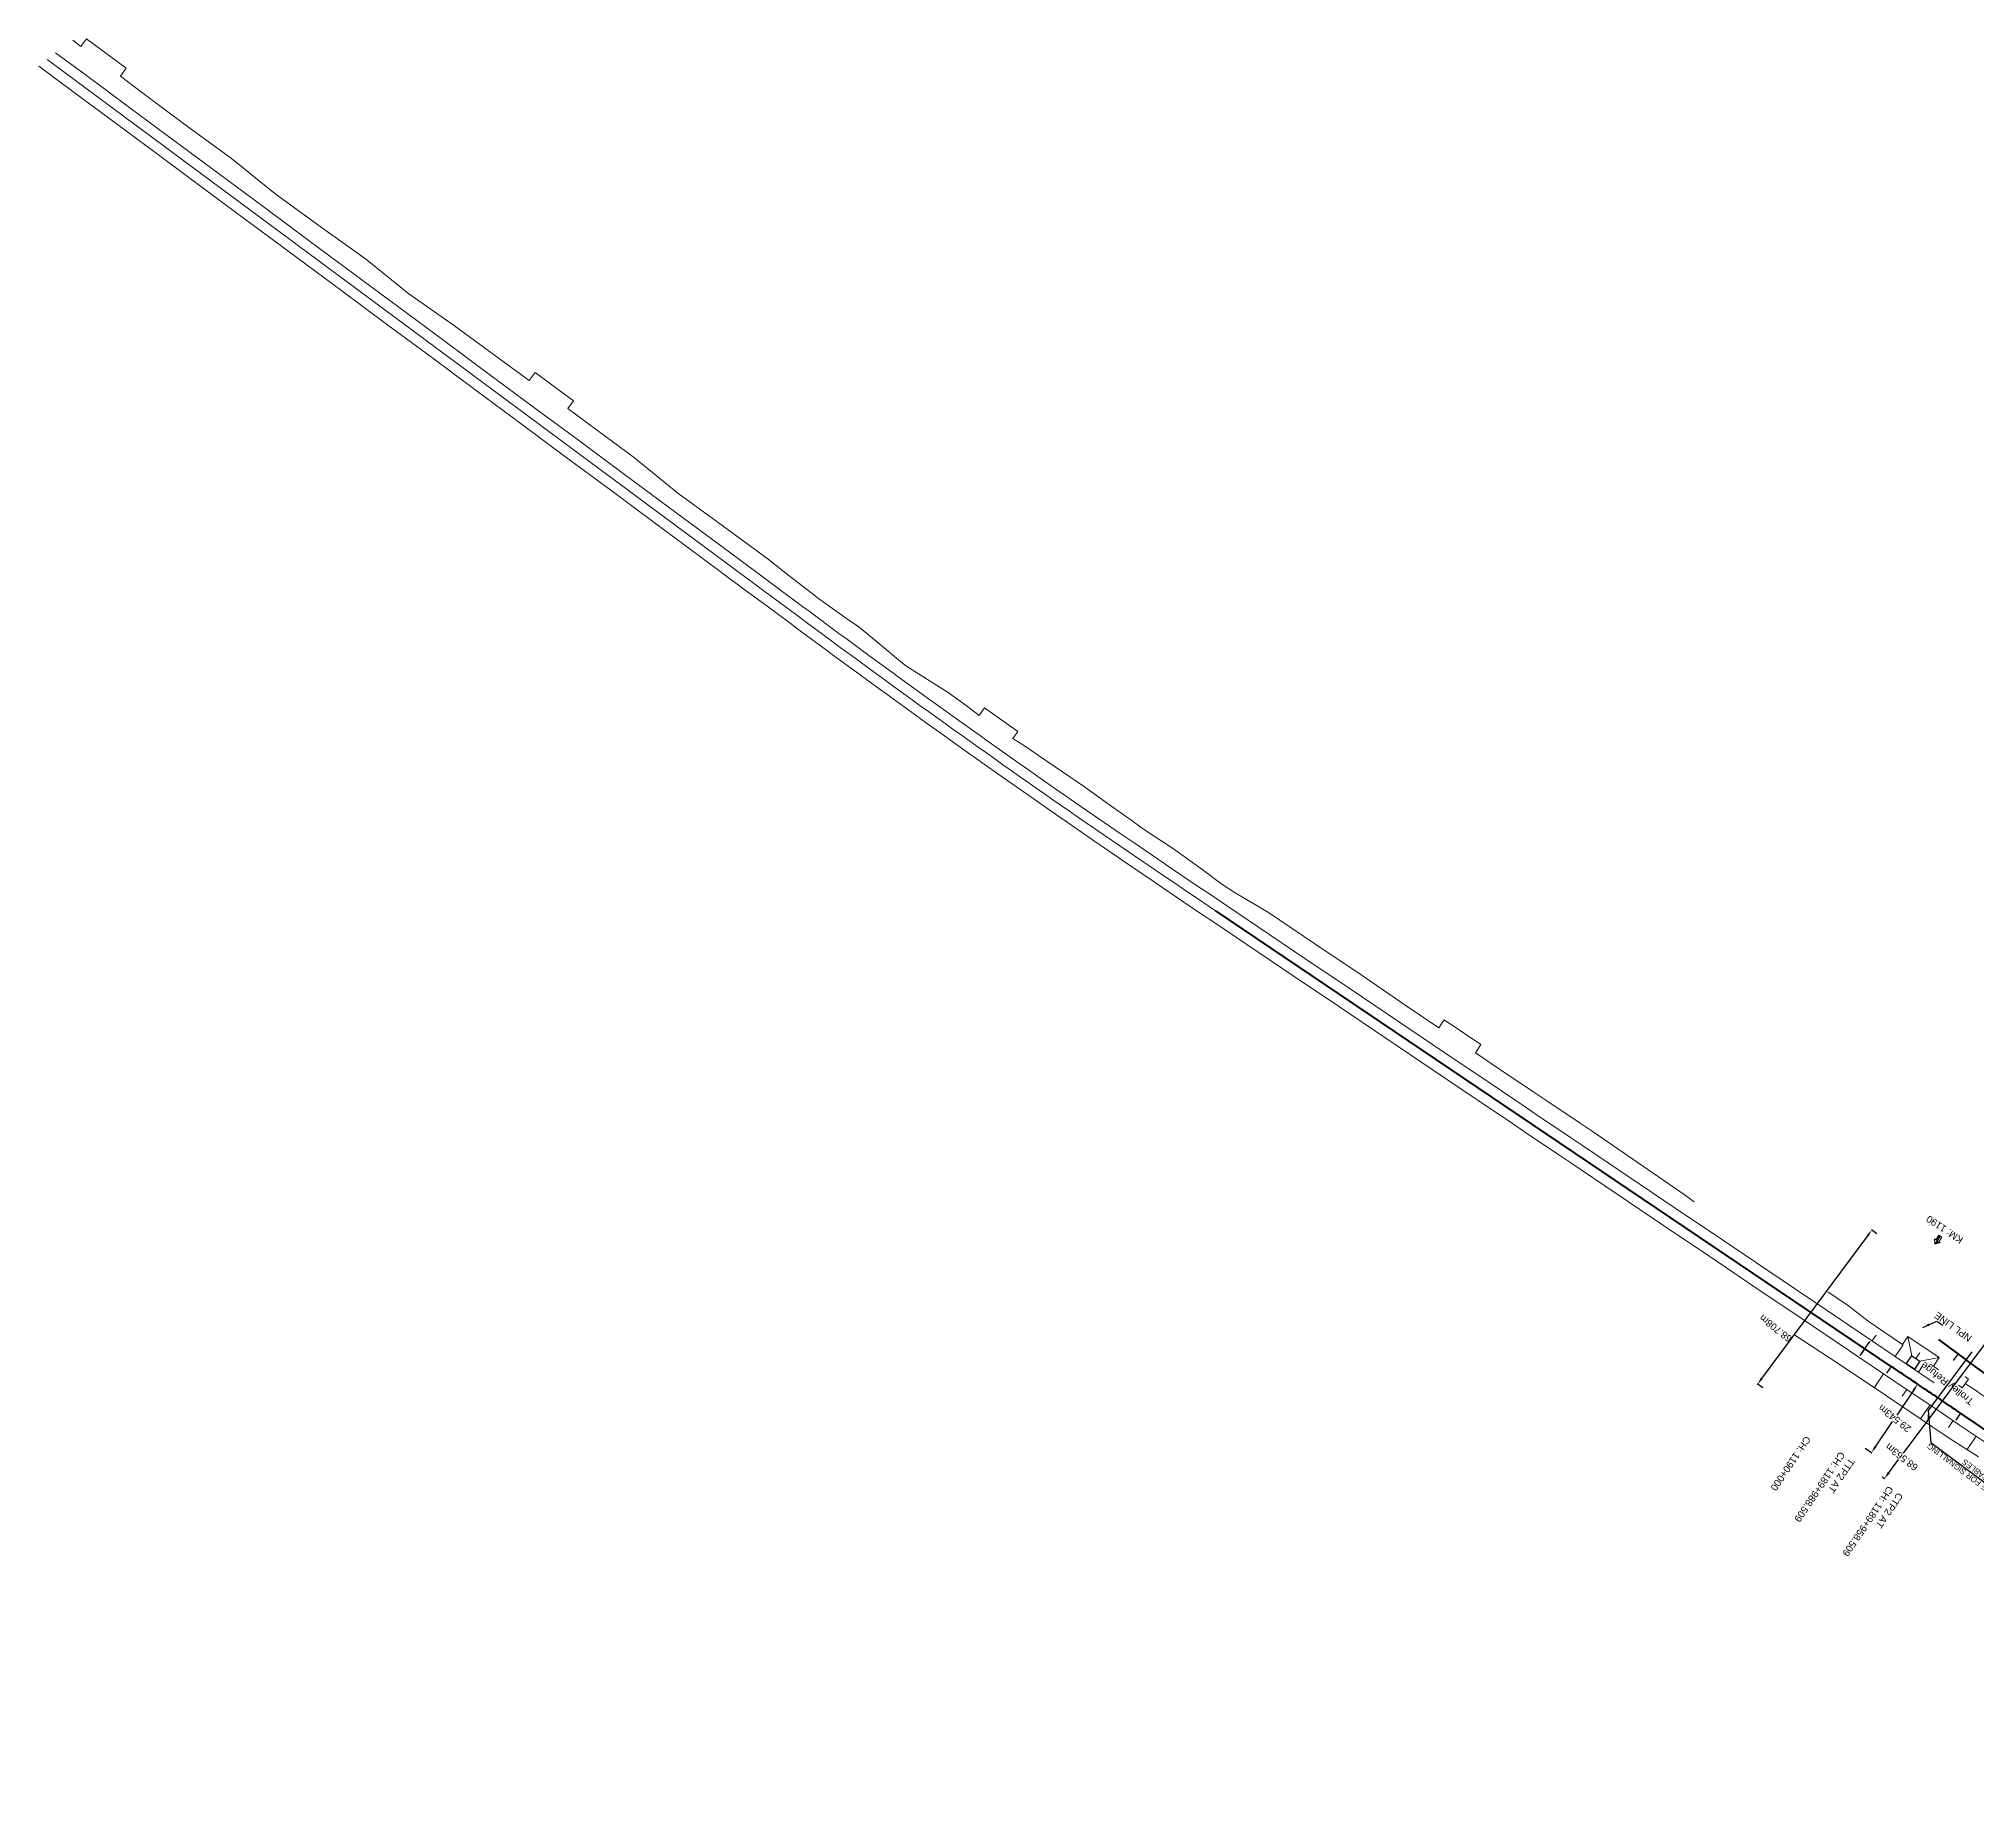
# Model space of a CAD drawing. Header units: metres. Extents: x 643755 to 647133, y 3378089 to 3380600.
# Drawn here: x 643755 to 644450, y 3379975 to 3380600 of the extents above; entities that cross this region are included whole.
import ezdxf

# ---------------------------------------------------------------- set-up
doc = ezdxf.new("R2010")
doc.units = ezdxf.units.M
doc.header["$MEASUREMENT"] = 0
doc.header["$PDSIZE"] = 5
doc.linetypes.add('CENTER2', pattern=[1.125, 0.75, -0.125, 0.125, -0.125])
doc.layers.get('Defpoints').update_dxf_attribs({"lineweight": 0})
for name, color, linetype, lineweight in [('C-ALIG-DG-CURVE', 1, 'CENTER2', 70), ('C-ALIG-DG-LINE', 1, 'CENTER2', 70), ('C-ALIG-DG-SPIRAL', 1, 'CENTER2', 70), ('C-ALIG-LABL-DG', 1, 'Continuous', 25), ('C-ALIG-LABL-DG-MARK', 1, 'Continuous', 25), ('Km post', 1, 'Continuous', 13), ('PROPOSED DFCC TOE LINE', 239, 'Continuous', 0), ('PROPOSED DFCC TOE SLOPES', 239, 'Continuous', 0), ('PROPOSED DFCC TRACK', 1, 'Continuous', 0), ('PROPOSED FORMATION LINE - PLAN', 187, 'Continuous', 0), ("SARAI BANJARA STN SRJ's", 251, 'Continuous', 0)]:
    doc.layers.add(name, color=color, linetype=linetype, lineweight=lineweight)
for name, color, linetype in [('Dimension', 10, 'Continuous'), ("SARAI BANJARA STN. SRJ's", 10, 'Continuous'), ('Signalling cable pipes', 234, 'Continuous'), ('Trolley Refuse', 10, 'Continuous')]:
    doc.layers.add(name, color=color, linetype=linetype)
doc.styles.add('ARIAL', font='arial.ttf')
doc.styles.get("Standard").update_dxf_attribs({"font": 'arial.ttf'})
doc.styles.add('Style-Arial', font='arial.ttf')
doc.dimstyles.get("Standard").update_dxf_attribs({"dimtxt": 2.5, "dimasz": 2.5, "dimexe": 0.18, "dimexo": 0.0625, "dimgap": 0.09, "dimtad": 0, "dimtih": 1, "dimtoh": 1, "dimdec": 3, "dimzin": 0, "dimdsep": 46, "dimtxsty": 'Standard', "dimcen": 0.09, "dimazin": 0, "dimtfac": 1, "dimtdec": 3, "dimtofl": 0, "dimtmove": 0, "dimatfit": 3, "dimfxl": 1, "dimtolj": 1, "dimtzin": 0, "dimarcsym": 0})

# ---------------------------------------------------------------- blocks, each defined once
blk = doc.blocks.new('*D689')
at = {"layer": 'Defpoints', "color": 0, "transparency": 16777216}
for p in [(644456.51, 3380139.93), (644457.44, 3380139.23), (644415.56, 3380084.94)]:
    blk.add_point(p, dxfattribs=at)
at = {"layer": 'Dimension', "color": 0, "lineweight": -2, "transparency": 16777216}
for p, q in [((644455.95, 3380137.23), (644423.2, 3380093.26)), ((644456.61, 3380139.85), (644457.54, 3380139.16)), ((644417.98, 3380086.25), (644421.53, 3380091.01)), ((644415.66, 3380084.86), (644416.59, 3380084.17))]:
    blk.add_line(p, q, dxfattribs=at)
at = {"layer": 'Dimension', "color": 0, "transparency": 16777216}
for points in [[(644455.61, 3380137.48), (644456.28, 3380136.98), (644457.44, 3380139.23)], [(644417.65, 3380086.5), (644418.32, 3380086), (644416.49, 3380084.24)]]:
    blk.add_solid(points, dxfattribs=at)
at = {"layer": 'Dimension', "color": 0, "lineweight": 0, "transparency": 16777216, "insert": (644422.65, 3380091.92), "char_height": 2.5, "attachment_point": 5, "rotation": 142, "style": 'Style-Arial'}
blk.add_mtext('\\A1;68.563m', dxfattribs=at)
blk = doc.blocks.new('TerminatorOpen_0.5')
at = {"color": 0, "linetype": 'ByBlock', "lineweight": -2}
for q in [(-1, 0.25), (-1, 0), (-1, -0.25)]:
    blk.add_line((0, 0), q, dxfattribs=at)
blk = doc.blocks.new('*D695')
at = {"layer": 'Defpoints', "color": 0, "transparency": 16777216}
for p in [(644411.93, 3380173.22), (644413.85, 3380171.79), (644372.91, 3380116.61)]:
    blk.add_point(p, dxfattribs=at)
at = {"layer": 'Dimension', "color": 0, "lineweight": -2, "transparency": 16777216}
for p, q in [((644372.48, 3380120.05), (644410.44, 3380171.21)), ((644413.75, 3380171.87), (644411.83, 3380173.29)), ((644372.81, 3380116.69), (644370.89, 3380118.11))]:
    blk.add_line(p, q, dxfattribs=at)
at = {"layer": 'Dimension', "color": 0, "transparency": 16777216}
for points in [[(644410.11, 3380171.46), (644410.78, 3380170.96), (644411.93, 3380173.22)], [(644372.15, 3380120.3), (644372.82, 3380119.8), (644370.99, 3380118.04)]]:
    blk.add_solid(points, dxfattribs=at)
at = {"layer": 'Dimension', "color": 0, "lineweight": 0, "transparency": 16777216, "insert": (644377.48, 3380138.01), "char_height": 2.5, "attachment_point": 5, "rotation": 142, "style": 'Style-Arial'}
blk.add_mtext('\\A1;68.708m', dxfattribs=at)
blk = doc.blocks.new('*D700')
at = {"layer": 'Defpoints', "color": 0, "transparency": 16777216}
for p in [(644425.93, 3380119.64), (644428.34, 3380118.01), (644409.41, 3380095.15)]:
    blk.add_point(p, dxfattribs=at)
at = {"layer": 'Dimension', "color": 0, "lineweight": -2, "transparency": 16777216}
for p, q in [((644426.95, 3380115.94), (644420.87, 3380106.93)), ((644426.03, 3380119.57), (644428.45, 3380117.94)), ((644413.23, 3380095.59), (644419.3, 3380104.6)), ((644409.52, 3380095.08), (644411.93, 3380093.45))]:
    blk.add_line(p, q, dxfattribs=at)
at = {"layer": 'Dimension', "color": 0, "transparency": 16777216}
for points in [[(644426.6, 3380116.17), (644427.29, 3380115.71), (644428.34, 3380118.01)], [(644412.88, 3380095.82), (644413.57, 3380095.36), (644411.83, 3380093.52)]]:
    blk.add_solid(points, dxfattribs=at)
at = {"layer": 'Dimension', "color": 0, "lineweight": 0, "transparency": 16777216, "insert": (644420.09, 3380105.77), "char_height": 2.5, "attachment_point": 5, "rotation": 142, "style": 'Style-Arial'}
blk.add_mtext('\\A1;29.543m', dxfattribs=at)
blk = doc.blocks.new('Tick Hor')
blk.add_lwpolyline([(-0.5, 0), (0.5, 0)])
blk = doc.blocks.new('KM Post')
at = {"layer": 'Km post', "lineweight": 13}
h = blk.add_hatch(color=256, dxfattribs=at)
h.paths.add_polyline_path([(0, -8.9), (1.6, -8.9), (1.6, -3.8), (0, -3.8)])
h.paths.add_polyline_path([(0, -3.8), (0, 0), (-3.4, -3.8)])
for p, q in [((0, -8.9), (0, 0)), ((3.1, -3.8), (0, 0)), ((3.1, -3.8), (-3.4, -3.8))]:
    blk.add_line(p, q, dxfattribs=at)
blk.add_lwpolyline([(1.6, -3.8), (1.6, -8.9), (-1.6, -8.9), (-1.6, -3.8)], dxfattribs=at)

msp = doc.modelspace()

# ---------------------------------------------------------------- linework, layer by layer
at = {"layer": 'C-ALIG-DG-CURVE', "color": 1, "linetype": 'Continuous', "lineweight": 50, "flags": 128}
msp.add_lwpolyline([(644614.3124, 3379986.9069, 0.00985693), (644443.7452, 3380107.5947)], format="xyb", dxfattribs=at)
at = {"layer": 'C-ALIG-DG-LINE', "color": 1, "linetype": 'Continuous', "lineweight": 50, "flags": 128}
for points in [[(644418.8871, 3380124.3897), (644176.8766, 3380287.5685)], [(644442.8504, 3380128.9341), (644435.978, 3380134.0339)]]:
    msp.add_lwpolyline(points, dxfattribs=at)
msp.add_lwpolyline([(644453.1756, 3380121.3062, -0.00106977), (644442.8504, 3380128.9341)], format="xyb", dxfattribs=at)
at = {"layer": 'C-ALIG-DG-SPIRAL', "color": 1, "linetype": 'Continuous', "lineweight": 50, "flags": 128}
msp.add_lwpolyline([(644443.7452, 3380107.5947), (644442.9443, 3380108.1379), (644442.1433, 3380108.681), (644441.3422, 3380109.2239), (644440.541, 3380109.7667), (644439.7398, 3380110.3094), (644438.9384, 3380110.8519), (644438.137, 3380111.3944), (644437.3355, 3380111.9367), (644436.5339, 3380112.4789), (644435.7322, 3380113.021), (644434.9305, 3380113.563), (644434.1288, 3380114.105), (644433.3269, 3380114.6468), (644432.525, 3380115.1885), (644431.7231, 3380115.7302), (644430.9211, 3380116.2718), (644430.119, 3380116.8133), (644429.3169, 3380117.3548), (644428.5148, 3380117.8961), (644427.7126, 3380118.4375), (644426.9104, 3380118.9788), (644426.1082, 3380119.52), (644425.3059, 3380120.0612), (644424.5036, 3380120.6023), (644423.7013, 3380121.1434), (644422.8989, 3380121.6845), (644422.0966, 3380122.2256), (644421.2942, 3380122.7667), (644420.4918, 3380123.3077), (644419.6895, 3380123.8487), (644418.8871, 3380124.3897)], dxfattribs=at)
at = {"layer": 'C-ALIG-LABL-DG', "color": 1, "linetype": 'Continuous', "lineweight": 25}
msp.add_line((644409.3596, 3380130.8138), (644407.962, 3380128.7409), dxfattribs=at)
at = {"layer": 'C-ALIG-LABL-DG-MARK', "color": 1, "linetype": 'Continuous', "lineweight": 25}
for p, q in [((644418.8871, 3380124.3897), (644417.2099, 3380121.9023)), ((644442.8504, 3380128.9341), (644441.0627, 3380126.5249)), ((644443.7452, 3380107.5947), (644442.061, 3380105.112))]:
    msp.add_line(p, q, dxfattribs=at)
at = {"layer": 'PROPOSED DFCC TOE LINE', "lineweight": 0, "flags": 128}
for points in [[(643767.2635, 3380599.568), (643770.1717, 3380597.3669), (643772.207, 3380600.1122), (643786.4539, 3380589.5498), (643784.334, 3380586.6903), (643791.9247, 3380580.9832), (643807.9407, 3380569.0043), (643824.093, 3380557.2092), (643839.6646, 3380544.6308), (643855.8616, 3380532.896), (643872.1512, 3380521.2861), (643887.7138, 3380508.6957), (643904.1025, 3380497.2194), (643920.2186, 3380485.3755), (643930.8023, 3380477.6964), (643932.9334, 3380480.5708), (643946.6866, 3380470.3745), (643944.6239, 3380467.5922), (643952.5244, 3380461.7869), (643968.6022, 3380449.8914), (643984.1347, 3380437.2603), (644000.3187, 3380425.5079), (644016.4393, 3380413.6701), (644023.9248, 3380407.6694), (644032.1772, 3380401.3222), (644034.4911, 3380399.5438), (644045.3502, 3380391.8343), (644048.4491, 3380389.7371), (644055.8561, 3380383.6657), (644063.8359, 3380376.9816), (644065.7801, 3380375.3609), (644076.7685, 3380368.5206), (644080.6187, 3380366.148), (644087.3662, 3380361.1457), (644092.0468, 3380357.6341), (644093.9805, 3380360.368), (644105.9301, 3380351.9161), (644104.1289, 3380349.3695), (644108.6379, 3380346.51), (644113.3162, 3380343.302), (644119.2816, 3380339.2065), (644129.7753, 3380332.0406), (644129.9414, 3380331.9276), (644140.4231, 3380324.3911), (644146.003, 3380320.444), (644150.9137, 3380316.8642), (644162.0701, 3380309.6143), (644162.5518, 3380309.3015), (644172.85, 3380301.7867), (644178.6182, 3380297.3962), (644183.7321, 3380294.087), (644195.7588, 3380287.0448), (644212.3144, 3380275.8237), (644228.9402, 3380264.7066), (644245.4317, 3380253.3903), (644256.7822, 3380245.6799), (644258.7243, 3380248.5602), (644271.848, 3380239.7113), (644269.8795, 3380236.7919), (644278.5285, 3380230.9266), (644290.7623, 3380222.6863), (644295.1392, 3380219.7872), (644307.4059, 3380211.5956), (644311.7657, 3380208.6712), (644328.2103, 3380197.2854), (644344.6966, 3380185.9614), (644348.2919, 3380183.3345)], [(644396.1312, 3380151.0991), (644403.5655, 3380146.1055), (644410.5929, 3380140.5932), (644422.935, 3380132.2703), (644424.8652, 3380135.1329), (644436.0577, 3380127.5862), (644433.9922, 3380124.5228), (644435.8609, 3380123.1828)], [(644450.1745, 3380091.9871), (644440.0191, 3380098.3893), (644433.4096, 3380102.8831), (644416.8258, 3380114.0624), (644400.1724, 3380125.1385), (644384.3538, 3380135.6147)]]:
    msp.add_lwpolyline(points, dxfattribs=at)
at = {"layer": 'PROPOSED DFCC TOE SLOPES', "flags": 128}
for points in [[(644412.038, 3380133.5306), (644413.4489, 3380135.6232)], [(644420.3293, 3380127.9401), (644423.1508, 3380132.1248)], [(644426.2154, 3380128.1926), (644424.8652, 3380135.1329)], [(644427.6664, 3380127.2142), (644429.0639, 3380129.2869)], [(644428.6206, 3380122.3496), (644429.9898, 3380124.3802)], [(644429.1174, 3380126.2359), (644436.0577, 3380127.5862)], [(644416.1364, 3380121.7216), (644412.7844, 3380116.7503)], [(644424.4277, 3380116.1311), (644422.7605, 3380113.6584)], [(644432.719, 3380110.5406), (644429.3851, 3380105.5961)], [(644441.01, 3380104.9502), (644439.3374, 3380102.4701)], [(644449.2987, 3380099.359), (644446.0691, 3380094.5753)]]:
    msp.add_lwpolyline(points, dxfattribs=at)
at = {"layer": 'PROPOSED DFCC TRACK', "color": 12, "flags": 128}
for points in [[(644418.0003, 3380124.9876), (644178.568, 3380286.4281), (644174.4224, 3380289.2235), (644170.2773, 3380292.0196), (644166.1333, 3380294.8172), (644161.9907, 3380297.6171), (644157.8501, 3380300.4198), (644153.7121, 3380303.2263), (644149.577, 3380306.0372), (644145.4454, 3380308.8533, -0.00832193), (644050.3326, 3380376.1257), (644046.3011, 3380379.0832), (644042.2733, 3380382.0458), (644038.2487, 3380385.0127), (644034.2267, 3380387.9832), (644030.2069, 3380390.9565), (644026.1887, 3380393.932), (644022.1715, 3380396.909), (644018.1548, 3380399.8867), (643758.0992, 3380592.6859)], [(645830.8338, 3379084.3418), (644638.4218, 3379969.054), (644635.4102, 3379971.2885), (644632.3984, 3379973.5226), (644629.3862, 3379975.7562), (644626.3734, 3379977.989), (644623.3598, 3379980.2207), (644620.3452, 3379982.4512), (644617.3294, 3379984.68), (644614.3123, 3379986.9069, 0.00985692), (644443.7453, 3380107.5946), (644440.6413, 3380109.6988), (644437.536, 3380111.8011), (644434.4295, 3380113.9017), (644431.3222, 3380116.0009), (644428.2141, 3380118.0991), (644425.1055, 3380120.1964), (644421.9964, 3380122.2931), (644418.8872, 3380124.3896), (644418.0003, 3380124.9876)]]:
    msp.add_lwpolyline(points, format="xyb", dxfattribs=at)
at = {"layer": 'PROPOSED FORMATION LINE - PLAN', "lineweight": 0, "flags": 128}
for points in [[(644434.282, 3380118.5323), (644424.3535, 3380125.2267), (644407.7708, 3380136.4078), (644391.1882, 3380147.5889), (644374.6056, 3380158.7699), (644358.0229, 3380169.951), (644341.4403, 3380181.1321), (644324.8577, 3380192.3131), (644308.275, 3380203.4942), (644303.9223, 3380206.4291), (644291.6924, 3380214.6753), (644287.3397, 3380217.6101), (644275.1098, 3380225.8563), (644258.5271, 3380237.0374), (644241.9445, 3380248.2185), (644225.3619, 3380259.3995), (644208.7792, 3380270.5806), (644192.1966, 3380281.7616), (644180.6644, 3380289.5373), (644175.6145, 3380292.9427), (644169.6129, 3380296.9924), (644159.0507, 3380304.1362), (644158.5748, 3380304.4588), (644147.5596, 3380311.9505), (644142.537, 3380315.3854), (644136.8931, 3380319.2606), (644126.2536, 3380326.61), (644126.0882, 3380326.7247), (644115.6414, 3380333.9988), (644109.7045, 3380338.1578), (644105.0566, 3380341.4267), (644094.4993, 3380348.8937), (644093.3864, 3380349.6843), (644083.9698, 3380356.3998), (644077.1344, 3380361.3039), (644073.4681, 3380363.9447), (644062.9943, 3380371.5284), (644060.9491, 3380373.0162), (644052.5487, 3380379.1508), (644044.8293, 3380384.8206), (644041.8156, 3380387.0414), (644031.0987, 3380394.962), (644028.7527, 3380396.6994), (644020.3881, 3380402.8991), (644012.6868, 3380408.6086), (643996.6206, 3380420.5198), (643980.5543, 3380432.4309), (643964.4881, 3380444.3421), (643948.4218, 3380456.2532), (643932.3556, 3380468.1644), (643916.2893, 3380480.0755), (643900.2231, 3380491.9867), (643884.1568, 3380503.8978), (643868.0906, 3380515.809), (643852.0243, 3380527.7201), (643835.9581, 3380539.6313), (643819.8918, 3380551.5424), (643803.8255, 3380563.4536), (643787.7593, 3380575.3647), (643771.693, 3380587.2759), (643761.1031, 3380595.127)], [(644453.3211, 3380096.645), (644443.3699, 3380103.359), (644436.7432, 3380107.8272), (644420.1606, 3380119.0082), (644403.5779, 3380130.1893), (644386.9953, 3380141.3704), (644370.4127, 3380152.5514), (644353.83, 3380163.7325), (644337.2474, 3380174.9136), (644320.6648, 3380186.0946), (644304.0821, 3380197.2757), (644299.7294, 3380200.2106), (644287.4995, 3380208.4568), (644283.1468, 3380211.3917), (644270.9169, 3380219.6378), (644254.3342, 3380230.8189), (644237.7516, 3380242), (644221.169, 3380253.181), (644204.5863, 3380264.3621), (644188.0037, 3380275.5432), (644176.4715, 3380283.3189), (644171.4208, 3380286.7247), (644165.4161, 3380290.7766), (644154.8427, 3380297.9279), (644154.3661, 3380298.251), (644143.3312, 3380305.7561), (644138.2979, 3380309.1984), (644132.6418, 3380313.0818), (644121.9795, 3380320.447), (644121.8138, 3380320.562), (644111.3446, 3380327.8516), (644105.395, 3380332.0196), (644100.7371, 3380335.2955), (644090.1572, 3380342.7786), (644089.0418, 3380343.5708), (644079.605, 3380350.3007), (644072.755, 3380355.2154), (644069.0807, 3380357.8618), (644058.5845, 3380365.4618), (644056.5349, 3380366.9528), (644048.1165, 3380373.1005), (644040.3826, 3380378.7811), (644037.3642, 3380381.0052), (644026.6359, 3380388.9343), (644024.2884, 3380390.6729), (644015.9215, 3380396.8742), (644008.2202, 3380402.5838), (643992.1539, 3380414.495), (643976.0877, 3380426.4061), (643960.0214, 3380438.3173), (643943.9552, 3380450.2284), (643927.8889, 3380462.1396), (643911.8226, 3380474.0507), (643895.7564, 3380485.9618), (643879.6901, 3380497.873), (643863.6239, 3380509.7841), (643847.5576, 3380521.6953), (643831.4914, 3380533.6064), (643815.4251, 3380545.5176), (643799.3589, 3380557.4287), (643783.2926, 3380569.3399), (643767.2264, 3380581.251), (643755.0783, 3380590.2573)]]:
    msp.add_lwpolyline(points, dxfattribs=at)
at = {"layer": "SARAI BANJARA STN. SRJ's", "color": 1, "lineweight": 13, "flags": 128}
msp.add_lwpolyline([(644445.3274, 3380120.7448), (644446.532, 3380119.851), (644444.2368, 3380116.7575), (644443.0321, 3380117.6513)], dxfattribs=at)
msp.add_lwpolyline([(644502.6462, 3380077.5754, 0.01003946), (644445.3844, 3380118.3042)], format="xyb", dxfattribs=at)
at = {"layer": 'Signalling cable pipes', "lineweight": 30}
msp.add_lwpolyline([(644432.0766, 3380108.4208), (644447.82, 3380129.6013)], dxfattribs=at)
at = {"layer": 'Trolley Refuse'}
msp.add_lwpolyline([(644426.2154, 3380128.1926), (644429.1174, 3380126.2359), (644427.1607, 3380123.3339), (644424.2588, 3380125.2906)], close=True, dxfattribs=at)

# ---------------------------------------------------------------- block references
at = {"layer": 'C-ALIG-LABL-DG', "color": 1, "linetype": 'Continuous', "lineweight": 25, "xscale": 6.000000000000001, "yscale": 6.000000000000001, "zscale": 6.000000000000001, "rotation": 236.0096510175833}
msp.add_blockref('Tick Hor', (644409.3596, 3380130.8138), dxfattribs=at)

# ---------------------------------------------------------------- texts
at = {"layer": "SARAI BANJARA STN SRJ's", "color": 7, "lineweight": 13, "style": 'Style-Arial'}
msp.add_text('NPL LINE', height=2.5, rotation=144.2405684, dxfattribs=at).set_placement((644448.0267, 3380135.0792))
at = {"layer": 'Signalling cable pipes', "linetype": 'Continuous', "lineweight": 13, "style": 'Style-Arial'}
for s, p in [('2X200MM DIA RCC PIPE FOR SIGNALLING ', (644477.6006, 3380063.1521)), ('AND COMMUNICATION CABLES', (644479.3222, 3380065.6475))]:
    msp.add_text(s, height=2, rotation=143.0131428, dxfattribs=at).set_placement(p)
at = {"layer": 'Trolley Refuse'}
msp.add_text('Trolley Refuge', height=2.5, rotation=142.2519537, dxfattribs=at).set_placement((644448.6648, 3380112.3263))

# ---------------------------------------------------------------- dimensions: what is measured, and where the dimension line sits
at = {"layer": 'Dimension', "color": 10, "lineweight": 0}
for base, p1, p2, angle, picture, middle in [((644411.933, 3380173.2182), (644372.9125, 3380116.6148), (644413.8536, 3380171.7932), 53.4253984, '*D695', (644377.4825, 3380138.0138)), ((644457.4384, 3380139.2346), (644415.5556, 3380084.9387), (644456.5056, 3380139.9293), 53.3259763, '*D689', (644422.6491, 3380091.9151))]:
    dim = msp.add_linear_dim(base=base, p1=p1, p2=p2, angle=angle, dimstyle='Standard', override={"dimexe": 0.125, "dimexo": 0.125, "dimgap": 0.125, "dimtad": 1, "dimtih": 0, "dimtoh": 0, "dimzin": 11, "dimpost": 'm', "dimtxsty": 'Style-Arial', "dimsah": 1, "dimadec": 4, "dimazin": 3, "dimtmove": 2, "dimatfit": 1, "dimldrblk": 'TerminatorOpen_0.5', "dimfrac": 2, "dimtzin": 11}, dxfattribs=at)
    dim.commit()
    dim.dimension.update_dxf_attribs({"geometry": picture, "text_midpoint": middle, "dimtype": 129, "text_rotation": 142})
dim = msp.add_aligned_dim(p1=(644409.413, 3380095.1465), p2=(644425.9293, 3380119.6414), distance=-2.9123, dimstyle='Standard', override={"dimexe": 0.125, "dimexo": 0.125, "dimgap": 0.125, "dimtad": 1, "dimtih": 0, "dimtoh": 0, "dimzin": 11, "dimpost": 'm', "dimtxsty": 'Style-Arial', "dimsah": 1, "dimadec": 4, "dimazin": 3, "dimtmove": 2, "dimatfit": 1, "dimldrblk": 'TerminatorOpen_0.5', "dimfrac": 2, "dimtzin": 11}, dxfattribs=at)
dim.commit()
dim.dimension.update_dxf_attribs({"geometry": '*D700', "text_midpoint": (644420.0858, 3380105.7657), "text_rotation": 142})

# ---------------------------------------------------------------- leaders
at = {"layer": "SARAI BANJARA STN SRJ's", "color": 7, "lineweight": 13}
msp.add_leader([(644430.2128, 3380138.365), (644435.2019, 3380140.6145), (644437.3127, 3380139.1097)], dimstyle='Standard', override={"dimgap": 0.09, "dimtad": 0}, dxfattribs=at)
at = {"layer": 'Signalling cable pipes', "lineweight": 13}
msp.add_leader([(644432.0766, 3380108.4208), (644433.118, 3380097.1362), (644477.4796, 3380064.0356)], dimstyle='Standard', override={"dimasz": 3, "dimgap": 0.25}, dxfattribs=at)

# ---------------------------------------------------------------- next in the draw order: texts
at = {"layer": 'C-ALIG-LABL-DG', "color": 1, "linetype": 'Continuous', "lineweight": 25, "char_height": 2.5, "style": 'Arial', "bg_fill": 3, "box_fill_scale": 1.04, "bg_fill_color": 256, "bg_fill_true_color": 13158600, "bg_fill_transparency": 0}
for s, insert, width, attachment_point, rotation in [('KM: 1190', (644443.5037, 3380168.2163), 14.67118, 1, 146.009651), ('CH: 1190+000', (644389.1562, 3380098.9753), 22.502814, 4, 236.009651), ('\\pxql;CTP2 AT \\PCH: 1189+958.509', (644403.2671, 3380054.5066), 30.666588, 6, 235.8474932)]:
    msp.add_mtext(s, dxfattribs=dict(at, insert=insert, width=width, attachment_point=attachment_point, rotation=rotation))

# ---------------------------------------------------------------- next in the draw order: block references
at = {"layer": 'C-ALIG-LABL-DG', "color": 1, "linetype": 'Continuous', "lineweight": 25, "xscale": 0.393304112219178, "yscale": 0.393304112219178, "zscale": 0.393304112219178, "rotation": 146.0096510182545}
msp.add_blockref('KM Post', (644434.517, 3380168.1247), dxfattribs=at)

# ---------------------------------------------------------------- next in the draw order: texts
at = {"layer": 'C-ALIG-LABL-DG', "color": 1, "linetype": 'Continuous', "lineweight": 25, "insert": (644385.476, 3380065.9617), "char_height": 2.5, "width": 31.668487, "attachment_point": 6, "rotation": 236.009651, "style": 'Arial', "bg_fill": 3, "box_fill_scale": 1.04, "bg_fill_color": 256, "bg_fill_true_color": 13158600, "bg_fill_transparency": 0}
msp.add_mtext('\\pxql;TTP2 AT \\PCH: 1189+988.509', dxfattribs=at)

doc.saveas('drawing.dxf')
